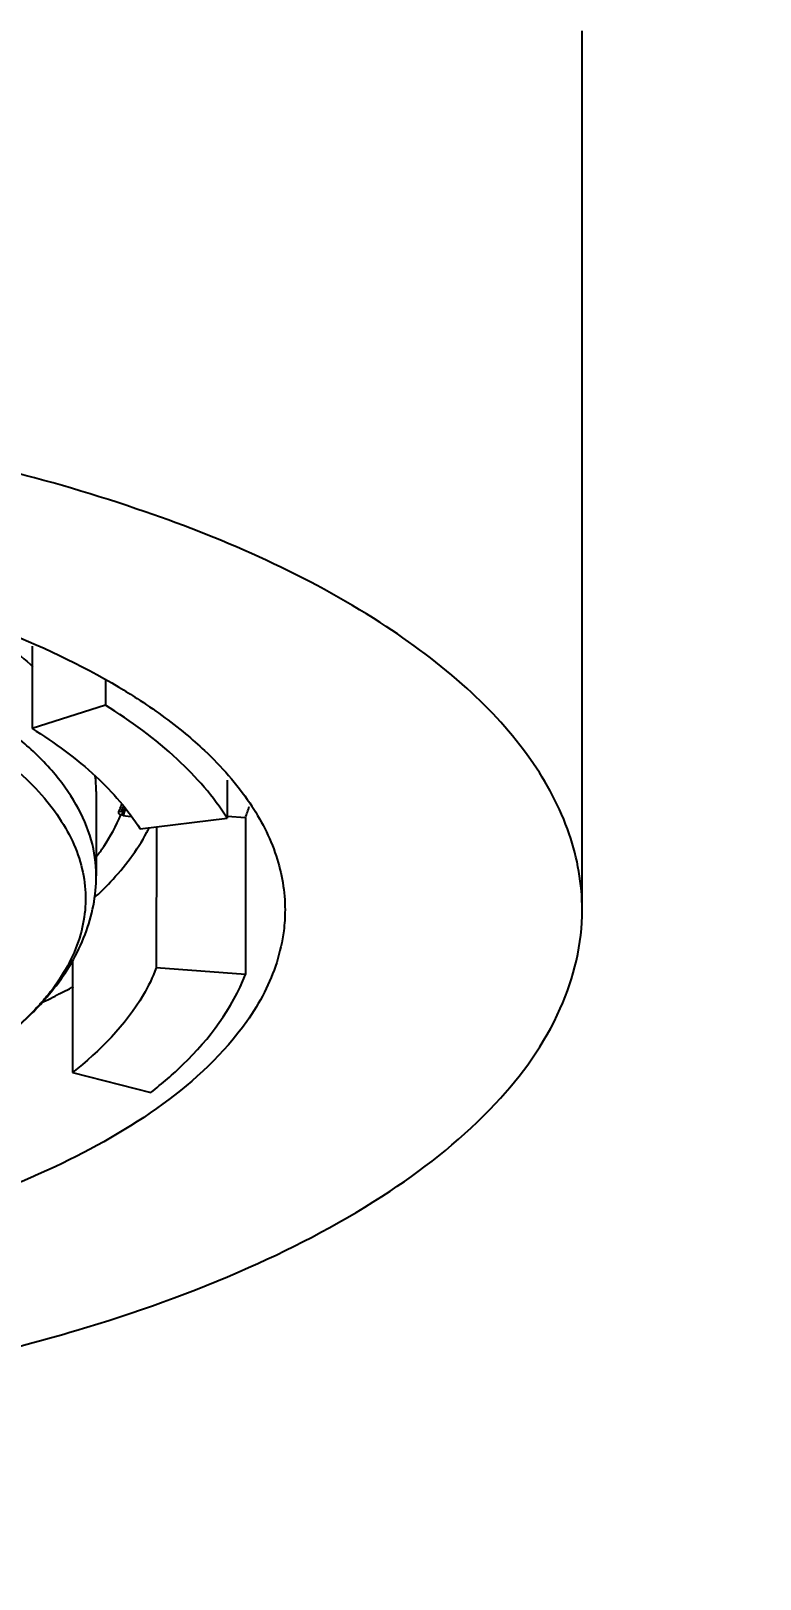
# Model space of a CAD drawing. Extents: x 9520 to 10292, y -16148 to -15602.
# Drawn here: x 9907.23 to 9914.59, y -15886.3 to -15870.68 of the extents above; entities that cross this region are included whole.
import ezdxf

# ---------------------------------------------------------------- set-up
doc = ezdxf.new("R2010")
doc.units = 0
doc.header["$MEASUREMENT"] = 0
doc.layers.get('0').update_dxf_attribs({"linetype": 'CONTINUOUS'})
doc.layers.get('DEFPOINTS').update_dxf_attribs({"linetype": 'CONTINUOUS'})
doc.layers.add('DIM', color=2, linetype='CONTINUOUS')
doc.styles.get("Standard").update_dxf_attribs({"font": 'Gulim.ttf'})
doc.dimstyles.new('ISO-25', dxfattribs={"dimtxt": 2.5, "dimasz": 2.5, "dimexe": 1.25, "dimexo": 0.625, "dimtad": 1, "dimdec": 1, "dimtxsty": 'Standard', "dimcen": 2.5, "dimadec": 0, "dimazin": 0, "dimtfac": 1, "dimtdec": 1, "dimtmove": 0, "dimatfit": 3, "dimfxl": 1, "dimarcsym": 0})

# ---------------------------------------------------------------- blocks, each defined once
blk = doc.blocks.new('*D24')
at = {"layer": 'DEFPOINTS', "color": 0, "transparency": 16777216}
for p in [(9901.29, -15798.538), (9940.931, -15798.538), (9928.29, -15966.338)]:
    blk.add_point(p, dxfattribs=at)
at = {"layer": 'DIM', "color": 3, "lineweight": -2, "transparency": 16777216}
for p, q in [((9901.915, -15798.538), (9942.181, -15798.538)), ((9940.931, -15961.338), (9940.931, -15803.538)), ((9928.915, -15966.338), (9942.181, -15966.338))]:
    blk.add_line(p, q, dxfattribs=at)
at = {"layer": 'DIM', "color": 3, "transparency": 16777216}
for points in [[(9940.098, -15803.538), (9941.765, -15803.538), (9940.931, -15798.538)], [(9940.098, -15961.338), (9941.765, -15961.338), (9940.931, -15966.338)]]:
    blk.add_solid(points, dxfattribs=at)
at = {"layer": 'DIM', "color": 3, "transparency": 16777216, "insert": (9937.736, -15889.301), "char_height": 5, "attachment_point": 5, "rotation": 90}
blk.add_mtext('167.8', dxfattribs=at)

msp = doc.modelspace()

# ---------------------------------------------------------------- linework, layer by layer
at = {"color": 7, "linetype": 'Continuous'}
for p, q in [((9912.79, -15879.55), (9912.79, -15870.68)), ((9907.236, -15876.888), (9907.236, -15877.718)), ((9907.977, -15877.23), (9907.978, -15877.484)), ((9907.978, -15877.484), (9907.236, -15877.718)), ((9909.205, -15878.24), (9909.205, -15878.624)), ((9907.884, -15878.354), (9907.884, -15879.204)), ((9908.157, -15878.595), (9908.134, -15878.589)), ((9908.145, -15878.535), (9908.149, -15878.54)), ((9908.149, -15878.54), (9908.157, -15878.544)), ((9908.169, -15878.547), (9908.157, -15878.544)), ((9908.157, -15878.595), (9908.23, -15878.607)), ((9908.169, -15878.547), (9908.169, -15878.527)), ((9908.187, -15878.55), (9908.169, -15878.547)), ((9909.39, -15878.62), (9909.206, -15878.607)), ((9909.39, -15878.62), (9909.39, -15880.2)), ((9908.327, -15878.732), (9909.205, -15878.624)), ((9908.492, -15878.712), (9908.491, -15880.133)), ((9907.644, -15880.049), (9907.644, -15881.191)), ((9909.39, -15880.2), (9908.491, -15880.133)), ((9907.415, -15880.384), (9907.411, -15880.39)), ((9907.644, -15881.191), (9908.437, -15881.39))]:
    msp.add_line(p, q, dxfattribs=at)
for centre, radius, start, end in [((9906.575, -15878.354), 1.309, 0.0174, 6.7673), ((9906.617, -15877.967), 1.609, 338.3464, 339.3254), ((9906.65, -15877.979), 1.574, 339.3217, 341.3982), ((9906.615, -15877.935), 1.644, 338.3457, 339.592), ((9907.668, -15877.969), 1.841, 339.2983, 343.0645), ((9906.717, -15877.868), 1.903, 331.8389, 333.3243), ((9905.724, -15879.055), 2.151, 322.1953, 323.2857), ((9904.223, -15874.01), 7.184, 297.0581, 298.5226), ((9903.989, -15873.549), 7.701, 295.5526, 297.0489), ((9905.683, -15879.024), 2.202, 321.845, 322.1977)]:
    msp.add_arc(centre, radius, start, end, dxfattribs=at)
for points, knots in [([(9912.79, -15879.55), (9912.79, -15879.291), (9912.693, -15878.745), (9912.277, -15877.978), (9911.615, -15877.26), (9910.355, -15876.326), (9908.249, -15875.396), (9906.384, -15874.95), (9905.361, -15874.778)], [0, 0, 0, 0, 0.082723, 0.172532, 0.274516, 0.391284, 0.669887, 1, 1, 1, 1]), ([(9905.401, -15876.249), (9905.904, -15876.373), (9906.837, -15876.656), (9907.724, -15877.069), (9908.114, -15877.302)], [0, 0, 0, 0, 0.53256, 1, 1, 1, 1]), ([(9906.527, -15876.575), (9906.595, -15876.615), (9906.848, -15876.77), (9907.087, -15876.949), (9907.246, -15877.098)], [0, 0, 0, 0, 0.267095, 1, 1, 1, 1]), ([(9903.433, -15876.718), (9903.817, -15876.778), (9904.549, -15876.926), (9905.563, -15877.246), (9906.421, -15877.646), (9907.008, -15878.051), (9907.361, -15878.409), (9907.557, -15878.676), (9907.695, -15878.952), (9907.771, -15879.234), (9907.784, -15879.52), (9907.716, -15879.908), (9907.57, -15880.178), (9907.448, -15880.341)], [0, 0, 0, 0, 0.180672, 0.346463, 0.493552, 0.619848, 0.675394, 0.726346, 0.773501, 0.818023, 0.861387, 0.905231, 1, 1, 1, 1]), ([(9907.884, -15879.204), (9907.884, -15879.082), (9907.848, -15878.831), (9907.69, -15878.469), (9907.435, -15878.122), (9907.088, -15877.794), (9906.654, -15877.489), (9905.939, -15877.101), (9905.338, -15876.882), (9904.915, -15876.758)], [0, 0, 0, 0, 0.089213, 0.183672, 0.287553, 0.403532, 0.53292, 0.675963, 1, 1, 1, 1]), ([(9908.114, -15877.302), (9908.176, -15877.339), (9908.408, -15877.483), (9908.631, -15877.644), (9908.787, -15877.773)], [0, 0, 0, 0, 0.261868, 1, 1, 1, 1]), ([(9909.205, -15878.624), (9909.068, -15878.405), (9908.692, -15877.977), (9908.235, -15877.644), (9907.978, -15877.484)], [0, 0, 0, 0, 0.460899, 1, 1, 1, 1]), ([(9907.236, -15877.718), (9907.464, -15877.861), (9907.871, -15878.156), (9908.205, -15878.537), (9908.327, -15878.732)], [0, 0, 0, 0, 0.539101, 1, 1, 1, 1]), ([(9908.787, -15877.773), (9908.852, -15877.827), (9909.091, -15878.037), (9909.304, -15878.277), (9909.434, -15878.47)], [0, 0, 0, 0, 0.26749, 1, 1, 1, 1]), ([(9907.885, -15879.013), (9907.911, -15878.979), (9908.007, -15878.846), (9908.087, -15878.701), (9908.134, -15878.589)], [0, 0, 0, 0, 0.261055, 1, 1, 1, 1]), ([(9908.134, -15878.589), (9908.127, -15878.586), (9908.116, -15878.581), (9908.11, -15878.569), (9908.111, -15878.563), (9908.112, -15878.561)], [0, 0, 0, 0, 0.587374, 0.796262, 1, 1, 1, 1]), ([(9908.143, -15878.541), (9908.141, -15878.547), (9908.132, -15878.557), (9908.119, -15878.56), (9908.112, -15878.561)], [0, 0, 0, 0, 0.470193, 1, 1, 1, 1]), ([(9908.134, -15878.589), (9908.137, -15878.587), (9908.151, -15878.576), (9908.157, -15878.557), (9908.157, -15878.544)], [0, 0, 0, 0, 0.232956, 1, 1, 1, 1]), ([(9908.157, -15878.595), (9908.161, -15878.589), (9908.167, -15878.573), (9908.169, -15878.556), (9908.169, -15878.547)], [0, 0, 0, 0, 0.442629, 1, 1, 1, 1]), ([(9909.434, -15878.47), (9909.545, -15878.635), (9909.724, -15878.98), (9909.79, -15879.366), (9909.79, -15879.55)], [0, 0, 0, 0, 0.519138, 1, 1, 1, 1]), ([(9907.864, -15879.428), (9907.921, -15879.376), (9908.123, -15879.178), (9908.297, -15878.949), (9908.395, -15878.766)], [0, 0, 0, 0, 0.268807, 1, 1, 1, 1]), ([(9907.454, -15880.347), (9907.585, -15880.181), (9907.749, -15879.906), (9907.865, -15879.507), (9907.884, -15879.304), (9907.884, -15879.204)], [0, 0, 0, 0, 0.511352, 0.756966, 1, 1, 1, 1]), ([(9901.29, -15884.653), (9902.763, -15884.653), (9904.925, -15884.475), (9907.629, -15883.846), (9909.368, -15883.227), (9910.809, -15882.471), (9911.904, -15881.598), (9912.615, -15880.622), (9912.79, -15879.89), (9912.79, -15879.55)], [0, 0, 0, 0, 0.327213, 0.478544, 0.615901, 0.736311, 0.838603, 0.92448, 1, 1, 1, 1]), ([(9909.79, -15879.55), (9909.79, -15879.62), (9909.772, -15879.907), (9909.68, -15880.187), (9909.582, -15880.38)], [0, 0, 0, 0, 0.243507, 1, 1, 1, 1]), ([(9908.491, -15880.133), (9908.455, -15880.228), (9908.255, -15880.639), (9907.922, -15880.973), (9907.644, -15881.191)], [0, 0, 0, 0, 0.224114, 1, 1, 1, 1]), ([(9908.437, -15881.39), (9908.55, -15881.301), (9908.937, -15880.969), (9909.26, -15880.544), (9909.39, -15880.2)], [0, 0, 0, 0, 0.28087, 1, 1, 1, 1]), ([(9906.926, -15880.862), (9906.976, -15880.822), (9907.167, -15880.666), (9907.341, -15880.489), (9907.454, -15880.347)], [0, 0, 0, 0, 0.261276, 1, 1, 1, 1]), ([(9907.411, -15880.39), (9907.378, -15880.431), (9907.231, -15880.604), (9907.062, -15880.756), (9906.926, -15880.862)], [0, 0, 0, 0, 0.235076, 1, 1, 1, 1]), ([(9909.582, -15880.38), (9909.53, -15880.483), (9909.262, -15880.92), (9908.876, -15881.273), (9908.557, -15881.507)], [0, 0, 0, 0, 0.224823, 1, 1, 1, 1]), ([(9908.557, -15881.507), (9908.218, -15881.755), (9907.423, -15882.201), (9906.571, -15882.516), (9906.106, -15882.658)], [0, 0, 0, 0, 0.463273, 1, 1, 1, 1])]:
    msp.add_open_spline(points, degree=3, knots=knots, dxfattribs=at)

# ---------------------------------------------------------------- dimensions: what is measured, and where the dimension line sits
at = {"layer": 'DIM'}
dim = msp.add_linear_dim(base=(9940.931, -15798.538), p1=(9928.29, -15966.338), p2=(9901.29, -15798.538), angle=90, dimstyle='ISO-25', override={"dimtxt": 5, "dimasz": 5, "dimdsep": 46, "dimcen": 5, "dimclrd": 3, "dimclre": 3, "dimclrt": 3, "dimfxl": 1.25}, dxfattribs=at)
dim.commit()
dim.dimension.update_dxf_attribs({"geometry": '*D24', "text_midpoint": (9940.931, -15889.301), "dimtype": 160})

doc.saveas('drawing.dxf')
